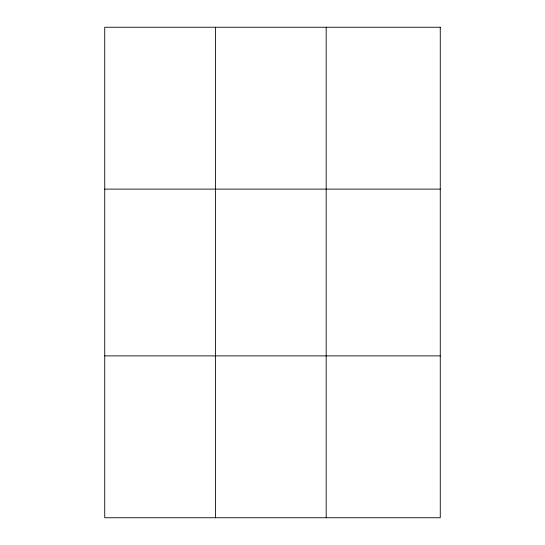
<?xml version="1.0" encoding="UTF-8"?>
<svg xmlns="http://www.w3.org/2000/svg" width="545" height="545" viewBox="0 0 545 545"><rect width="100%" height="100%" fill="white"/><g stroke="black" fill="none" stroke-linecap="round" stroke-linejoin="round"><path stroke-width="0.82" d="M215.459 517.75L215.459 27.25M326.183 517.75L326.183 27.25M104.735 189.115L440.265 189.115M104.735 355.885L440.265 355.885M440.265 27.25L440.265 517.75L104.735 517.75L104.735 27.25L440.265 27.25"/></g></svg>
